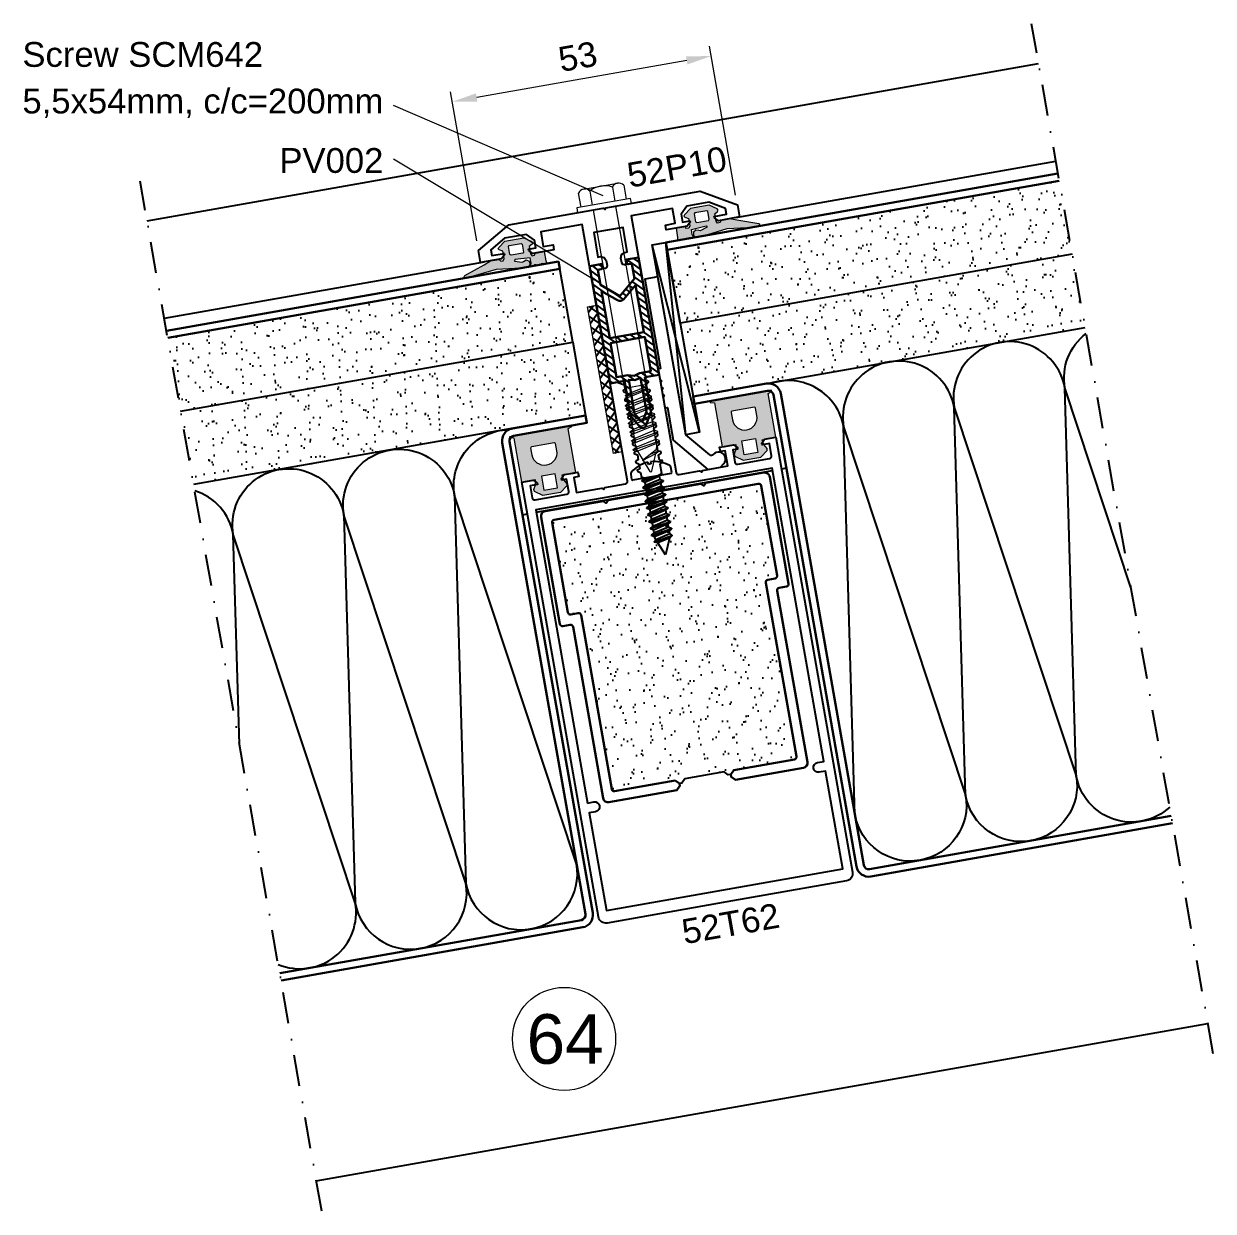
# Model space of a CAD drawing. Header units: millimetres. Extents: x 22319 to 27873, y 35287 to 39437.
# Drawn here: x 22910 to 23149.8, y 38474.9 to 38714.2 of the extents above; entities that cross this region are included whole.
import ezdxf
from ezdxf.enums import TextEntityAlignment as Align

# ---------------------------------------------------------------- set-up
doc = ezdxf.new("R2010")
doc.units = ezdxf.units.MM
doc.header["$LTSCALE"] = 0.5
doc.linetypes.add('DASHDOT', pattern=[25.4, 12.7, -6.35, 0, -6.35])
for name, color, linetype in [('1', 1, 'Continuous'), ('2', 2, 'Continuous'), ('PROFILE_PO', 2, 'Continuous'), ('S_GASKET_HATCH', 252, 'Continuous')]:
    doc.layers.add(name, color=color, linetype=linetype)
for name, color, linetype, lineweight in [('AM_0', 7, 'Continuous', 30), ('AM_1', 14, 'Continuous', 30), ('AM_4', 3, 'Continuous', 25), ('AM_5', 3, 'Continuous', 18), ('AM_6', 2, 'Continuous', 20), ('AM_7', 4, 'DASHDOT', 25), ('AM_8', 1, 'Continuous', 25), ('GASKET', 1, 'Continuous', 20), ('S_ACCESSORY', 7, 'Continuous', 9), ('S_GASKET', 7, 'Continuous', 9)]:
    doc.layers.add(name, color=color, linetype=linetype, lineweight=lineweight)
doc.styles.add('Border', font='ARIAL.TTF')
doc.styles.get("Standard").update_dxf_attribs({"font": 'ARIAL.TTF'})
doc.dimstyles.new('SBS_DIN$0', dxfattribs={"dimscale": 2, "dimtxt": 2.5, "dimasz": 2.5, "dimexe": 1, "dimexo": 1, "dimgap": 1, "dimtad": 1, "dimrnd": 0.5, "dimdsep": 46, "dimtxsty": 'Standard', "dimcen": 0, "dimclrd": 256, "dimclre": 256, "dimclrt": 2, "dimadec": 0, "dimazin": 2, "dimtp": 0.1, "dimtm": 0.1, "dimtfac": 0.71, "dimtofl": 0, "dimtmove": 0, "dimatfit": 3, "dimfxl": 0, "dimlwd": -1, "dimlwe": -1, "dimarcsym": 0})

# ---------------------------------------------------------------- blocks, each defined once
blk = doc.blocks.new('*D489')
at = {"layer": 'AM_5'}
for p, q in [((23053.51860478348, 38679.67459705645), (23048.23368425515, 38709.6468707669)), ((23043.65694184542, 38706.80901437254), (23001.31020846591, 38699.34214273286)), ((23001.32379387385, 38670.4712436401), (22996.03887334552, 38700.44351735056))]:
    blk.add_line(p, q, dxfattribs=at)
for points in [[(23043.5122350307, 38707.62968750006), (23043.80164866014, 38705.98834124503), (23048.58098061048, 38707.67725526088)], [(23001.16550165119, 38700.16281586038), (23001.45491528064, 38698.52146960535), (22996.38616970085, 38698.47390184453)]]:
    blk.add_solid(points, dxfattribs=at)
at = {"layer": 'Defpoints', "color": 0}
for p in [(22996.38616970085, 38698.47390184453), (23053.86590113882, 38677.70498155043), (23001.67109022919, 38668.50162813408)]:
    blk.add_point(p, dxfattribs=at)
at = {"layer": 'AM_5', "color": 2, "insert": (23021.6926823301, 38707.56095465561), "char_height": 5, "attachment_point": 5, "rotation": 10.000000000003896}
blk.add_mtext('53', dxfattribs=at)
blk = doc.blocks.new('pv002')
at = {"layer": 'AM_8'}
h = blk.add_hatch(dxfattribs=at)
h.set_pattern_fill('USER', color=256, angle=45, pattern_type=0)
h.set_pattern_definition([(45, (-1649.052311359614, -464.2889585145235), (-0.7071067811865475, 0.7071067811865476), [])])
edge = h.paths.add_edge_path()
edge.add_line((0, 0), (-2.899999999999636, 0))
edge.add_line((-2.899999999999636, 3.550000000000182), (-2.899999999999636, 0))
edge.add_line((-2.700000000000728, 3.603589838486187), (-2.900000000001455, 3.550000000000182))
edge.add_line((-2.700000000000728, 3.603589838486187), (-2.700000000000728, 3.996410161513722))
edge.add_line((-2.700000000000728, 3.996410161513722), (-2.900000000001455, 4.050000000000182))
edge.add_line((-2.899999999999636, 5.349999999999909), (-2.899999999999636, 4.049999999999727))
edge.add_line((-2.700000000000728, 5.403589838486369), (-2.900000000001455, 5.349999999999909))
edge.add_line((-2.700000000000728, 5.403589838486369), (-2.700000000000728, 5.796410161513904))
edge.add_line((-2.899999999999636, 5.849999999999909), (-2.699999999998909, 5.79641016151345))
edge.add_line((-2.899999999999636, 5.849999999999909), (-2.899999999999636, 7.062741470229412))
edge.add_line((-4.393782217350235, 9.650048166123725), (-2.899999999999636, 7.062741470228957))
edge.add_arc((-5, 9.300048166123815), 0.7000000000000146, 390.000000000001, 450)
edge.add_arc((-5, 9.300048166123815), 0.7000000000000135, 450, 509.999999999997)
edge.add_line((-7.100000000000364, 7.062741470228957), (-5.606217782649765, 9.650048166123725))
edge.add_line((-7.100000000000364, 5.849999999999909), (-7.100000000000364, 7.062741470228957))
edge.add_line((-7.299999999999272, 5.79641016151345), (-7.099999999998545, 5.849999999999909))
edge.add_line((-7.299999999999272, 5.79641016151345), (-7.299999999999272, 5.403589838485914))
edge.add_line((-7.100000000000364, 5.349999999999909), (-7.299999999999272, 5.403589838486369))
edge.add_line((-7.100000000000364, 4.050000000000182), (-7.100000000000364, 5.349999999999909))
edge.add_line((-7.299999999999272, 3.996410161513722), (-7.099999999998545, 4.050000000000182))
edge.add_line((-7.299999999999272, 3.996410161513722), (-7.299999999999272, 3.603589838486187))
edge.add_line((-7.100000000000364, 3.550000000000182), (-7.299999999999272, 3.603589838486187))
edge.add_line((-7.100000000000364, 3.550000000000182), (-7.100000000000364, 0))
edge.add_line((-10, 0), (-7.100000000000364, 0))
edge.add_line((-10, 0), (-10, -24))
edge.add_line((-10, -24), (-8.075735931288364, -24))
edge.add_line((-8.075735931288364, -24), (-7.587867965645273, -23.512132034356))
edge.add_arc((-7.799999999999272, -23.30000000000018), 0.2999999999999711, 314.999999999958, 356.718851247591)
edge.add_arc((-7.799999999999272, -23.30000000000018), 0.3000000000001083, 356.718851247591, 450)
edge.add_line((-8.5, -23), (-7.799999999999272, -23))
edge.add_line((-8.5, -19.93684870912102), (-8.5, -23.00000000000045))
edge.add_line((-8.5, -19.93684870912102), (-5, -17.00000000000045))
edge.add_line((-5, -17), (-1.5, -19.93684870912011))
edge.add_line((-1.5, -19.93684870912057), (-1.5, -23.00000000000045))
edge.add_line((-2.200000000000728, -23), (-1.5, -23))
edge.add_arc((-2.200000000000728, -23.30000000000018), 0.2999999999999012, 450, 536.147953645932)
edge.add_arc((-2.200000000000728, -23.30000000000018), 0.3000000000000871, 536.147953645932, 585.0000000000271)
edge.add_line((-2.412132034356546, -23.512132034356), (-2.024264068712, -24))
edge.add_line((-2.024264068712, -24), (0, -24))
edge.add_line((0, 0), (0, -24))
edge = h.paths.add_edge_path(flags=16)
edge.add_arc((-5, -17), 0.9999999999999966, 410.000000000002, 489.9999999999891)
edge.add_line((-8.5, -18.63144141978864), (-5.642787609685911, -16.23395555688103))
edge.add_line((-8.5, -9), (-8.5, -18.63144141978819))
edge.add_line((-1.5, -9), (-8.5, -9))
edge.add_line((-1.5, -9), (-1.5, -18.63144141978819))
edge.add_line((-4.357212390314089, -16.23395555688103), (-1.5, -18.63144141978819))
edge.add_arc((-5, 8.500048166123634), 0.2000000000001071, 389.99999999998, 509.999999999987)
edge.add_line((-6.200000000000728, 6.821587197041026), (-5.173205080758635, 8.600048166123543))
edge.add_line((-6.200000000000728, 6.821587197041026), (-6.200000000000728, -0.06825143763126107))
edge.add_line((-6.200000000000728, -0.06825143763126107), (-5, 0.2532875932861316))
edge.add_line((-5, 0.2532875932865863), (-3.799999999999272, -0.06825143763080632))
edge.add_line((-3.799999999999272, 6.821587197041481), (-3.799999999999272, -0.06825143763080632))
edge.add_line((-4.826794919243184, 8.600048166123543), (-3.800000000001091, 6.821587197041481))
edge.add_line((-5, -0.6784609690830621), (-3.799999999999272, -1.000000000000455))
edge.add_line((-3.799999999999272, -1), (-1.5, -1))
edge.add_line((-1.5, -1), (-1.5, -8))
edge.add_line((-1.5, -8), (-8.5, -8))
edge.add_line((-8.5, -1), (-8.5, -8))
edge.add_line((-6.200000000000728, -1), (-8.500000000001819, -1))
edge.add_line((-6.200000000000728, -1), (-5.000000000001819, -0.6784609690826073))
at = {"layer": 'AM_1', "flags": 128}
for points in [[(-2.499322256418964, -23.27984592317898, -0.3946564050717572), (-2.200000000000728, -23), (-1.5, -23), (-1.5, -19.93684870912011), (-5, -17), (-8.5, -19.93684870912148), (-8.5, -23), (-7.799999999999272, -23, -0.4310878545440041), (-7.500491789374792, -23.31717066592455, -0.1840704505669093), (-7.587867965643454, -23.512132034356), (-8.075735931288364, -24), (-10, -24), (-10, 0), (-7.100000000000364, 0), (-7.100000000000364, 3.549999999999727), (-7.299999999999272, 3.603589838485732), (-7.299999999999272, 3.996410161513722), (-7.100000000000364, 4.049999999999727), (-7.100000000000364, 5.349999999999909), (-7.299999999999272, 5.403589838485914), (-7.299999999999272, 5.796410161513904), (-7.100000000000364, 5.849999999999909), (-7.100000000000364, 7.062741470228957), (-5.606217782649765, 9.650048166123725, -0.2679491924311086), (-5, 10.00004816612363, -0.267949192431118), (-4.393782217350235, 9.650048166123725), (-2.899999999999636, 7.062741470228957), (-2.899999999999636, 5.849999999999909), (-2.700000000000728, 5.796410161513904), (-2.700000000000728, 5.403589838485914), (-2.899999999999636, 5.349999999999909), (-2.899999999999636, 4.049999999999727), (-2.700000000000728, 3.996410161513722), (-2.700000000000728, 3.603589838485732), (-2.899999999999636, 3.549999999999727), (-2.899999999999636, 0), (0, 0), (0, -24), (-2.024264068712, -24), (-2.412132034356546, -23.512132034356, -0.2164453754112569)], [(-5.173205080756816, 8.600048166123997, -0.5773502691896664), (-4.826794919243184, 8.600048166123997), (-3.799999999999272, 6.821587197041936), (-3.799999999999272, -0.06825143763126107), (-5, 0.2532875932865863), (-6.200000000000728, -0.06825143763126107), (-6.200000000000728, 6.821587197040571)], [(-4.357212390314089, -16.23395555688103), (-1.5, -18.63144141978819), (-1.5, -9), (-8.5, -9), (-8.5, -18.63144141978819), (-5.64278760968773, -16.23395555688103, -0.3639702342661382)]]:
    blk.add_lwpolyline(points, format="xyb", close=True, dxfattribs=at)
blk.add_lwpolyline([(-3.799999999999272, -1), (-1.5, -1), (-1.5, -8), (-8.5, -8), (-8.5, -1), (-6.200000000000728, -1), (-5, -0.6784609690830621)], close=True, dxfattribs=at)
blk = doc.blocks.new('52R025_b')
at = {"layer": 'S_GASKET_HATCH'}
h = blk.add_hatch(color=256, dxfattribs=at)
h.paths.add_polyline_path([(-4.100000000002183, 2.19999999999709), (-4.299999999999272, 2.400000000001455), (-6.700000000000728, 2.400000000001455), (-6.899999999997817, 2.19999999999709), (-6.899999999997817, 0.5999999999985448), (-6.700000000000728, 0.4000000000014552), (-4.299999999999272, 0.4000000000014552), (-4.100000000002183, 0.5999999999985448)], flags=16)
h.paths.add_polyline_path([(5.790000000000873, -2.220000000001164), (5.590000000000146, -2.010000000002037), (1.380000000001019, -0.5500000000029104), (0, 0), (-1.799999999999272, 0), (-2.049999999999272, -0.430000000000291), (-2.549999999999272, -0.430000000000291), (-2.799999999999272, 0), (-2.799999999999272, 1.5), (-2.149999999997817, 1.879999999997381), (-2, 2.120000000002619), (-2.129999999997381, 2.379999999997381), (-3.579999999998108, 3.400000000001455), (-7.420000000001892, 3.400000000001455), (-8.869999999998981, 2.379999999997381), (-9, 2.120000000002619), (-8.850000000002183, 1.879999999997381), (-8.200000000000728, 1.5), (-8.200000000000728, 0), (-8.450000000000728, -0.430000000000291), (-8.950000000000728, -0.430000000000291), (-9.200000000000728, 0), (-11, 0), (-11, -1.900000000001455), (-11.07999999999811, -2.059999999997672), (-11.11999999999898, -2.5), (-10.63999999999942, -2.5), (-10.34000000000015, -2.339999999996508), (-10.06000000000131, -2.339999999996508), (-9.7599999999984, -2.5), (-9.2400000000016, -2.5), (-8.93999999999869, -2.339999999996508), (-8.659999999999854, -2.339999999996508), (-8.360000000000582, -2.5), (-7.880000000001019, -2.5), (-7.920000000001892, -2.059999999997672), (-8, -1.900000000001455), (-8, -0.8000000000029104), (-4.930000000000291, -0.5599999999976717), (-4.759999999998399, -0.8799999999973807), (-6.299999999999272, -1.339999999996508), (-6.56000000000131, -1.260000000002037), (-7.159999999999854, -1.059999999997672), (-7.700000000000728, -1.400000000001455), (-7.790000000000873, -2.029999999998836), (-7.350000000002183, -2.5), (-5.829999999998108, -2.5), (-0.8300000000017462, -1.870000000002619), (4.409999999999854, -2.5), (5.719999999997526, -2.5)])
at = {"layer": 'S_GASKET', "color": 0, "linetype": 'ByBlock'}
for points in [[(5.790000000000873, -2.220000000001164), (5.590000000000146, -2.010000000002037), (1.380000000001019, -0.5500000000029104), (0, 0), (-1.799999999999272, 0), (-2.049999999999272, -0.430000000000291), (-2.549999999999272, -0.430000000000291), (-2.799999999999272, 0), (-2.799999999999272, 1.5), (-2.149999999997817, 1.879999999997381), (-2, 2.120000000002619), (-2.129999999997381, 2.379999999997381), (-3.579999999998108, 3.400000000001455), (-7.420000000001892, 3.400000000001455), (-8.869999999998981, 2.379999999997381), (-9, 2.120000000002619), (-8.850000000002183, 1.879999999997381), (-8.200000000000728, 1.5), (-8.200000000000728, 0), (-8.450000000000728, -0.430000000000291), (-8.950000000000728, -0.430000000000291), (-9.200000000000728, 0), (-11, 0), (-11, -1.900000000001455), (-11.07999999999811, -2.059999999997672), (-11.11999999999898, -2.5), (-10.63999999999942, -2.5), (-10.34000000000015, -2.339999999996508), (-10.06000000000131, -2.339999999996508), (-9.7599999999984, -2.5), (-9.2400000000016, -2.5), (-8.93999999999869, -2.339999999996508), (-8.659999999999854, -2.339999999996508), (-8.360000000000582, -2.5), (-7.880000000001019, -2.5), (-7.920000000001892, -2.059999999997672), (-8, -1.900000000001455), (-8, -0.8000000000029104), (-4.930000000000291, -0.5599999999976717), (-4.759999999998399, -0.8799999999973807), (-6.299999999999272, -1.339999999996508), (-6.56000000000131, -1.260000000002037), (-7.159999999999854, -1.059999999997672), (-7.700000000000728, -1.400000000001455), (-7.790000000000873, -2.029999999998836), (-7.350000000002183, -2.5), (-5.829999999998108, -2.5), (-0.8300000000017462, -1.870000000002619), (4.409999999999854, -2.5), (5.719999999997526, -2.5)], [(-4.100000000002183, 2.19999999999709), (-4.299999999999272, 2.400000000001455), (-6.700000000000728, 2.400000000001455), (-6.899999999997817, 2.19999999999709), (-6.899999999997817, 0.5999999999985448), (-6.700000000000728, 0.4000000000014552), (-4.299999999999272, 0.4000000000014552), (-4.100000000002183, 0.5999999999985448)]]:
    blk.add_lwpolyline(points, close=True, dxfattribs=at)
blk = doc.blocks.new('52T62')
at = {"color": 7, "linetype": 'Continuous', "flags": 128}
for points in [[(2.099985000000743, 16.10952364800323), (2.597553437350143, 16.39679491924471, 0.6556287290975692), (2.556027778293355, 16.76126095119253), (2.099985000000743, 16.90068722057913), (2.099985000000743, 17.9195236480009), (2.597553437350143, 18.20679491924238, 0.6556287290975841), (2.556027778293355, 18.57126095119747), (2.099985000000743, 18.7106872205768), (2.099985000000743, 19.72952364799858), (2.597553437350143, 20.01679491924733, 0.6556287290975841), (2.556027778293355, 20.38126095119515), (2.099985000000743, 20.52068722057447), (2.099985000000743, 21.53952364800352), (2.597553437350143, 21.826794919245, 0.655628729097467), (2.556027778293355, 22.19126095119282), (2.099985000000743, 22.33068722057942), (2.099985000000743, 22.5, -0.4142135623730284), (2.599985000000743, 23), (4.99998499999856, 23), (4.99998499999856, 3, 0.4142135623733615), (5.49998499999856, 2.5), (9.699984999999288, 2.5), (9.99998499999856, 2.200000000004366), (10.29998499999783, 2.5), (15.49998499999856, 2.5), (15.49998499999856, 5.600000000005821), (14.49998499999856, 5.600000000005821), (14.49998499999856, 6.5), (15.49998499999856, 6.5), (17.29998499999783, 6.5), (17.99998499999856, 5.80000000000291), (17.99998499999856, 5.5), (16.99998499999856, 5.5), (16.99998499999856, 3, 0.414213562373095), (17.49998499999856, 2.5), (23.99998499999856, 2.5, 0.414213562373095), (24.49998499999856, 3), (24.49998499999856, 5.5), (22.99998499999856, 5.5), (22.99998499999856, 5.80000000000291), (23.69998499999929, 6.5), (25.99998499999856, 6.5), (25.99998499999856, -82.5, -0.414213562373095), (24.49998499999856, -84), (-1.500000144005753e-05, -84), (-24.50001500000144, -84, -0.4142135623730728), (-26.00001500000144, -82.5), (-26.00001500000144, 6.5), (-23.70001500000217, 6.5), (-23.00001500000144, 5.80000000000291), (-23.00001500000144, 5.5), (-24.50001500000144, 5.5), (-24.50001500000144, 3, 0.414213562373095), (-24.00001500000144, 2.5), (-17.50001500000144, 2.5, 0.4142135623732282), (-17.00001500000144, 3), (-17.00001500000144, 5.5), (-18.00001500000144, 5.5), (-18.00001500000144, 5.80000000000291), (-17.30001500000071, 6.5), (-15.50001500000144, 6.5), (-14.50001500000144, 6.5), (-14.50001500000144, 5.600000000005821), (-15.50001500000144, 5.600000000005821), (-15.50001500000144, 2.5), (-10.30001500000071, 2.5), (-10.00001500000144, 2.200000000004366), (-9.700015000002168, 2.5), (-5.50001500000144, 2.5, 0.4142135623733614), (-5.00001500000144, 3), (-5.00001500000144, 23), (-3.600014999999985, 23), (-2.100014999999985, 22.13397459621774), (-2.100014999999985, 21.33068722057942), (-2.556057778292598, 21.19126095119282, 0.6556287290967124), (-2.597583437349385, 20.826794919245), (-2.100014999999985, 20.53952364800352), (-2.100014999999985, 19.52068722057447), (-2.556057778292598, 19.38126095119515, 0.6556287290968543), (-2.597583437349385, 19.01679491924733), (-2.100014999999985, 18.72952364799858), (-2.100014999999985, 17.7106872205768), (-2.556057778292598, 17.57126095119747, 0.6556287290968543), (-2.597583437349385, 17.20679491924238), (-2.100014999999985, 16.9195236480009), (-2.100014999999985, 15.90068722057913), (-2.556057778292598, 15.76126095119253, 0.6556287290968413), (-2.597583437349385, 15.39679491924471), (-2.100014999999985, 15.10952364800323), (-2.100014999999985, 14.09068722057418), (-2.556057778292598, 13.95126095119485, 0.6556287290967703), (-2.597583437349385, 13.58679491924704), (-2.100014999999985, 13.29952364799829), (-2.100014999999985, 12.28068722057651), (-2.556057778292598, 12.14126095119718, 0.6556287290968543), (-2.597583437349385, 11.77679491924209), (-2.100014999999985, 11.48952364800061), (-2.100014999999985, 10.47068722057884), (-2.556057778292598, 10.33126095119223, 0.6556287290967124), (-2.597583437349385, 9.966794919244421), (-2.100014999999985, 9.679523648002942), (-2.100014999999985, 8.660687220573891), (-2.556057778292598, 8.521260951194563, 0.6556287290968543), (-2.597583437349385, 8.15679491924675), (-2.100014999999985, 7.869523647997994), (-2.100014999999985, 6.850687220576219), (-2.556057778292598, 6.711260951196891, 0.6556287290968065), (-2.597583437349385, 6.346794919249078), (-2.100014999999985, 6.059523648000322), (-2.100014999999985, 5.040687220578548), (-2.556057778292598, 4.90126095119922, 0.6556287290966915), (-2.597583437349385, 4.53679491924413), (-2.100014999999985, 4.249523648002651), (-2.100014999999985, 3.264337491957122), (-1.500000144005753e-05, 2.5), (2.099985000000743, 3.317646630566742), (2.099985000000743, 5.249523648002651), (2.597553437350143, 5.53679491924413, 0.6556287290975459), (2.556027778293355, 5.901260951191944), (2.099985000000743, 6.040687220578548), (2.099985000000743, 7.059523648000322), (2.597553437350143, 7.346794919241802, 0.6556287290975841), (2.556027778293355, 7.711260951196891), (2.099985000000743, 7.850687220576219), (2.099985000000743, 8.869523647997994), (2.597553437350143, 9.15679491924675, 0.6556287290975841), (2.556027778293355, 9.521260951194563), (2.099985000000743, 9.660687220573891), (2.099985000000743, 10.67952364800294), (2.597553437350143, 10.96679491924442, 0.655628729097467), (2.556027778293355, 11.33126095119223), (2.099985000000743, 11.47068722057884), (2.099985000000743, 12.48952364800061), (2.597553437350143, 12.77679491924937, 0.6556287290975841), (2.556027778293355, 13.14126095119718), (2.099985000000743, 13.28068722057651), (2.099985000000743, 14.29952364800556), (2.597553437350143, 14.58679491924704, 0.6556287290975226), (2.556027778293355, 14.95126095119485), (2.099985000000743, 15.09068722057418)], [(-24.20001499999853, -59.5), (-22.90001499999926, -59.5, -0.414213562373095), (-21.90001499999926, -60.5, -0.414213562373095), (-22.90001499999926, -61.5), (-24.20001499999853, -61.5), (-24.20001499999853, -81.5), (24.19998499999929, -81.5), (24.19998499999929, -61.5), (22.89998500000002, -61.5, -0.414213562373095), (21.89998500000002, -60.5, -0.414213562373095), (22.89998500000002, -59.5), (24.19998499999929, -59.5), (24.19998499999929, 0.5), (-24.20001499999853, 0.5)]]:
    blk.add_lwpolyline(points, format="xyb", close=True, dxfattribs=at)
blk = doc.blocks.new('INS 2')
at = {"layer": 'AM_8'}
h = blk.add_hatch(dxfattribs=at)
h.set_pattern_fill('AR-SAND', color=1, scale=0.1, angle=90, style=0)
h.set_pattern_definition([(127.5, (-1167.893984370588, 1836.543305400111), (-4.894132373293424, -0.1600031295984043), [0, -3.860800000000001, 0, -4.318000000000001, 0, -4.1275]), (97.49999999999996, (-1167.893984370588, 1836.543305400111), (-7.168251005683543, 4.495232831380027), [0, -2.0828, 0, -3.4798, 0, -1.3335]), (57.49999999999999, (-1167.893984370588, 1833.419105400113), (-0.01437184678545643, 7.90992370241458), [0, -1.27, 0, -4.572, 0, -5.969]), (47.5, (-1167.893984370588, 1833.419105400113), (-2.229293232572162, 7.635564524722972), [0, -0.635, 0, -2.9972, 0, -3.429])])
h.paths.add_polyline_path([(18.90001199999824, 57.49996900000042, 0.4142135623730951), (18.40001199999824, 57.99996900000042), (6.000011999996781, 57.99996900000042), (5.250011999996786, 58.74996900000042), (4.750011999996786, 58.74996900000042), (4.000011999996786, 57.99996900000042), (-3.999988000003214, 57.99996900000042), (-4.750012000000424, 58.74996900000042), (-5.249988000003214, 58.74996900000042), (-5.999988000003218, 57.99996900000042), (-18.39998799999739, 57.99996900000042, 0.4142135623730951), (-18.89998799999739, 57.49996900000042), (-18.89998799999739, 21.89996900000187, -0.4142135623730951), (-19.39998799999739, 21.39996900000187), (-20.89998799999739, 21.39996900000187, 0.4142135623730951), (-21.39998799999739, 20.89996900000187), (-21.39998800000103, 2.5, 0.4142135623730951), (-20.89998800000103, 2), (20.90001199999824, 2, 0.4142135623730951), (21.40001199999824, 2.5), (21.40001199999824, 20.89996900000187, 0.4142135623730951), (20.90001199999824, 21.39996900000187), (19.40001199999824, 21.39996900000187, -0.4142135623730951), (18.90001199999824, 21.89996900000187)])
at = {"layer": 'AM_0'}
blk.add_lwpolyline([(22.90001199999824, 23.39996900000187), (21.40001199999824, 23.39996900000187, -0.414213562373095), (20.90001199999824, 23.89996900000187), (20.90001199999824, 58.99996900000042, 0.414213562373095), (19.90001199999824, 59.99996900000042), (6.000011999996786, 59.99996900000042), (5.250011999996786, 59.24996900000042), (5.250011999996786, 58.74996900000042), (6.000011999996786, 57.99996900000042), (18.40001199999824, 57.99996900000042, -0.414213562373095), (18.90001199999824, 57.49996900000042), (18.90001199999824, 21.89996900000187, 0.414213562373095), (19.40001199999824, 21.39996900000187), (20.90001199999824, 21.39996900000187, -0.414213562373095), (21.40001199999824, 20.89996900000187), (21.40001199999824, 2.5, -0.414213562373095), (20.90001199999824, 2), (-20.89998800000103, 2, -0.414213562373095), (-21.39998800000103, 2.5), (-21.39998799999739, 20.89996900000187, -0.414213562373095), (-20.89998799999739, 21.39996900000187), (-19.39998799999739, 21.39996900000187, 0.414213562373095), (-18.89998799999739, 21.89996900000187), (-18.89998799999739, 57.49996900000042, -0.414213562373095), (-18.39998799999739, 57.99996900000042), (-5.999988000003214, 57.99996900000042), (-5.249988000003214, 58.74996900000042), (-5.249988000003214, 59.24996900000042), (-5.999988000003214, 59.99996900000042), (-19.89998799999739, 59.99996900000042, 0.414213562373095), (-20.89998799999739, 58.99996900000042), (-20.89998799999739, 23.89996900000187, -0.414213562373095), (-21.39998799999739, 23.39996900000187), (-22.89998799999739, 23.39996900000187, 0.414213562373095), (-23.39998799999739, 22.89996900000187), (-23.39998800000103, 1, 0.4142135623734946), (-22.39998799999739, 0), (-10.5, 0), (-10, 0.5), (-9.5, 0), (9.5, 0), (10, 0.5), (10.5, 0), (22.40001199999824, 0, 0.4142135623729619), (23.40001199999824, 1), (23.40001199999824, 22.89996900000187, 0.414213562373095)], format="xyb", close=True, dxfattribs=at)
at = {"layer": 'AM_4'}
blk.add_lwpolyline([(-5.250012000000424, 58.74996900000042), (-4.750012000000424, 58.74996900000042), (-3.999988000003214, 57.99996900000042), (4.000011999996786, 57.99996900000042), (4.750011999996786, 58.74996900000042), (5.250011999996786, 58.74996900000042)], dxfattribs=at)
blk = doc.blocks.new('82K416')
at = {"layer": '2'}
for p, q in [((-0.1726315789474029, 4.100000000000023), (-1.277065415215134, 4.100000000000023)), ((0, 3.92736842105262), (0, 0)), ((-3.015655551236478, 0.2589473684209906), (-2.589473684210589, 0.2589473684209906)), ((-2.589473684210589, 0.2589473684209906), (-2.589473684210589, -0.2589473684209906)), ((0.8077202549802678, 1.566250000000025), (0, 1.566250000000025)), ((0, 1.229847312665697), (0.55150596116016, -2.099999999999909)), ((0, 0), (0, -3.92736842105262)), ((0.1640416673402001, 1.566250000000025), (0.8596666673400932, -1.566249999999911)), ((0.8077202549802678, 1.566250000000025), (1.115880961160315, 2.10000000000008)), ((0.8077202549802678, 1.566250000000025), (1.503345254980331, -1.566249999999911)), ((1.115880961160315, 2.10000000000008), (1.247130961160337, 2.10000000000008)), ((1.247130961160337, 2.10000000000008), (1.555291667340157, 1.566250000000025)), ((1.247130961160337, 2.10000000000008), (1.942755961160174, -2.099999999999909)), ((1.555291667340157, 1.566250000000025), (2.250916667340221, -1.566249999999911)), ((2.198970254980395, 1.566250000000025), (1.555291667340157, 1.566250000000025)), ((2.198970254980395, 1.566250000000025), (2.507130961160328, 2.10000000000008)), ((2.198970254980395, 1.566250000000025), (2.894595254980288, -1.566249999999911)), ((2.507130961160328, 2.10000000000008), (2.638380961160294, 2.10000000000008)), ((2.638380961160294, 2.10000000000008), (2.946541667340171, 1.566250000000025)), ((2.638380961160294, 2.10000000000008), (3.334005961160187, -2.099999999999909)), ((2.946541667340171, 1.566250000000025), (3.642166667340234, -1.566249999999911)), ((3.590220254980409, 1.566250000000025), (2.946541667340171, 1.566250000000025)), ((3.590220254980409, 1.566250000000025), (3.898380961160285, 2.10000000000008)), ((3.590220254980409, 1.566250000000025), (4.285845254980359, -1.566249999999911)), ((3.898380961160285, 2.10000000000008), (4.029630961160308, 2.10000000000008)), ((4.029630961160308, 2.10000000000008), (4.337791667340298, 1.566250000000025)), ((4.029630961160308, 2.10000000000008), (4.725255961160315, -2.099999999999909)), ((4.337791667340298, 1.566250000000025), (5.033416667340191, -1.566249999999911)), ((4.981470254980422, 1.566250000000025), (4.337791667340298, 1.566250000000025)), ((4.981470254980422, 1.566250000000025), (5.289630961160356, 2.10000000000008)), ((4.981470254980422, 1.566250000000025), (5.677095254980372, -1.566249999999911)), ((5.289630961160356, 2.10000000000008), (5.420880961160265, 2.10000000000008)), ((5.420880961160265, 2.10000000000008), (5.729041667340312, 1.566250000000025)), ((5.420880961160265, 2.10000000000008), (6.116505961160328, -2.099999999999909)), ((5.729041667340312, 1.566250000000025), (6.424666667340261, -1.566249999999911)), ((6.372720254980436, 1.566250000000025), (5.729041667340312, 1.566250000000025)), ((6.372720254980436, 1.566250000000025), (6.680880961160369, 2.10000000000008)), ((6.372720254980436, 1.566250000000025), (7.068345254980386, -1.566249999999911)), ((6.680880961160369, 2.10000000000008), (6.812130961160278, 2.100000000000193)), ((6.812130961160278, 2.100000000000193), (7.120291667340325, 1.566250000000025)), ((6.812130961160278, 2.100000000000193), (7.507755961160285, -2.099999999999909)), ((7.120291667340325, 1.566250000000025), (7.781470254980491, 1.566250000000025)), ((7.120291667340325, 1.566250000000025), (7.815916667340275, -1.566249999999911)), ((7.781470254980491, 1.566250000000025), (8.089630961160424, 2.100000000000023)), ((7.781470254980491, 1.566250000000025), (8.477095254980384, -1.566250000000025)), ((8.089630961160424, 2.100000000000023), (8.22088096116039, 2.100000000000023)), ((8.22088096116039, 2.100000000000023), (8.529041667340266, 1.566250000000025)), ((8.22088096116039, 2.100000000000023), (8.916505961160283, -2.100000000000023)), ((8.529041667340266, 1.566250000000025), (9.22466666734033, -1.566250000000025)), ((9.172720254980504, 1.566250000000025), (8.529041667340266, 1.566250000000025)), ((9.172720254980504, 1.566250000000025), (9.480880961160437, 2.100000000000023)), ((9.172720254980504, 1.566250000000025), (9.868345254980454, -1.566250000000025)), ((9.480880961160437, 2.100000000000023), (9.612130961160403, 2.100000000000023)), ((9.612130961160403, 2.100000000000023), (9.920291667340393, 1.566250000000025)), ((9.612130961160403, 2.100000000000023), (10.30775596116041, -2.100000000000023)), ((9.920291667340393, 1.566250000000025), (10.61591666734029, -1.566250000000025)), ((10.58147025498039, 1.566250000000025), (9.920291667340393, 1.566250000000025)), ((10.58147025498039, 1.566250000000025), (10.88963096116026, 2.100000000000023)), ((10.58147025498039, 1.566250000000025), (11.2770952549804, -1.566250000000025)), ((10.88963096116026, 2.100000000000023), (11.02088096116029, 2.100000000000023)), ((11.02088096116029, 2.100000000000023), (11.32904166734033, 1.566250000000025)), ((11.02088096116029, 2.100000000000023), (11.71650596116029, -2.100000000000023)), ((11.32904166734033, 1.566250000000025), (12.02466666734017, -1.566250000000025)), ((11.9727202549804, 1.566250000000025), (11.32904166734033, 1.566250000000025)), ((11.9727202549804, 1.566250000000025), (12.31203958864859, 1.911872437807801)), ((11.9727202549804, 1.566250000000025), (12.6304725983079, -1.395703948568723)), ((12.31203958864859, 1.911872437807801), (12.4432895886485, 1.911872437807801)), ((12.4432895886485, 1.911872437807801), (12.77109964706028, 1.337454317738775)), ((12.4432895886485, 1.911872437807801), (13.0463843777801, -1.729454590911985)), ((12.77109964706028, 1.337454317738775), (16, 0)), ((12.77109964706028, 1.337454317738775), (13.31507234901301, -1.112133447029294)), ((16, 0), (13.31507234901301, -1.112133447029294)), ((-2.589473684210589, -0.2589473684209906), (-3.015655551236478, -0.2589473684209906)), ((0, -1.061468851786685), (0.1120952549803178, -1.566249999999911)), ((0, -1.566249999999911), (0.1120952549803178, -1.566249999999911)), ((0.4202559611601941, -2.099999999999909), (0.1120952549803178, -1.566249999999911)), ((0.55150596116016, -2.099999999999909), (0.4202559611601941, -2.099999999999909)), ((0.8596666673400932, -1.566249999999911), (0.55150596116016, -2.099999999999909)), ((0.8596666673400932, -1.566249999999911), (1.503345254980331, -1.566249999999911)), ((1.811505961160208, -2.099999999999909), (1.503345254980331, -1.566249999999911)), ((1.942755961160174, -2.099999999999909), (1.811505961160208, -2.099999999999909)), ((2.250916667340221, -1.566249999999911), (1.942755961160174, -2.099999999999909)), ((2.250916667340221, -1.566249999999911), (2.894595254980288, -1.566249999999911)), ((3.202755961160278, -2.099999999999909), (2.894595254980288, -1.566249999999911)), ((3.334005961160187, -2.099999999999909), (3.202755961160278, -2.099999999999909)), ((3.642166667340234, -1.566249999999911), (3.334005961160187, -2.099999999999909)), ((3.642166667340234, -1.566249999999911), (4.285845254980359, -1.566249999999911)), ((4.594005961160292, -2.099999999999909), (4.285845254980359, -1.566249999999911)), ((4.725255961160315, -2.099999999999909), (4.594005961160292, -2.099999999999909)), ((5.033416667340191, -1.566249999999911), (4.725255961160315, -2.099999999999909)), ((5.033416667340191, -1.566249999999911), (5.677095254980372, -1.566249999999911)), ((5.985255961160306, -2.099999999999909), (5.677095254980372, -1.566249999999911)), ((6.116505961160328, -2.099999999999909), (5.985255961160306, -2.099999999999909)), ((6.424666667340261, -1.566249999999911), (6.116505961160328, -2.099999999999909)), ((6.424666667340261, -1.566249999999911), (7.068345254980386, -1.566249999999911)), ((7.376505961160319, -2.099999999999909), (7.068345254980386, -1.566249999999911)), ((7.507755961160285, -2.099999999999909), (7.376505961160319, -2.099999999999909)), ((7.815916667340275, -1.566249999999911), (7.507755961160285, -2.099999999999909)), ((7.815916667340275, -1.566249999999911), (8.477095254980384, -1.566250000000025)), ((8.785255961160374, -2.100000000000023), (8.477095254980384, -1.566250000000025)), ((8.916505961160283, -2.100000000000023), (8.785255961160374, -2.100000000000023)), ((9.22466666734033, -1.566250000000025), (8.916505961160283, -2.100000000000023)), ((9.22466666734033, -1.566250000000025), (9.868345254980454, -1.566250000000025)), ((10.17650596116039, -2.100000000000023), (9.868345254980454, -1.566250000000025)), ((10.30775596116041, -2.100000000000023), (10.17650596116039, -2.100000000000023)), ((10.61591666734029, -1.566250000000025), (10.30775596116041, -2.100000000000023)), ((10.61591666734029, -1.566250000000025), (11.2770952549804, -1.566250000000025)), ((11.58525596116033, -2.100000000000023), (11.2770952549804, -1.566250000000025)), ((11.71650596116029, -2.100000000000023), (11.58525596116033, -2.100000000000023)), ((12.02466666734017, -1.566250000000025), (11.71650596116029, -2.100000000000023)), ((12.02466666734017, -1.566250000000025), (12.21873800793321, -1.566250000000025)), ((12.6304725983079, -1.395703948568723), (12.21873800793321, -1.566250000000025)), ((12.91513437778019, -1.729454590911985), (12.6304725983079, -1.395703948568723)), ((13.0463843777801, -1.729454590911985), (12.91513437778019, -1.729454590911985)), ((13.31507234901301, -1.112133447029294), (13.0463843777801, -1.729454590911985)), ((-1.277065415215134, -4.100000000000023), (-0.1726315789474029, -4.100000000000023))]:
    blk.add_line(p, q, dxfattribs=at)
for centre, radius, start, end in [((3.193684210526271, 0), 6.2147368421053, 140.6298121664776, 177.6119845367318), ((-1.277065415215134, 3.668421052631516), 0.4315789473685072, 90, 140.6298121664747), ((-0.1726315789474029, 3.92736842105262), 0.1726315789474029, 0, 90), ((3.193684210526271, 0), 6.214736842105283, 182.3880154632682, 219.3701878335224), ((-1.277065415215134, -3.668421052631572), 0.431578947368421, 219.370187833516, 270), ((-0.1726315789474029, -3.92736842105262), 0.1726315789473958, 270, 0)]:
    blk.add_arc(centre, radius, start, end, dxfattribs=at)
blk = doc.blocks.new('SCM642')
for p, q in [((-1, 5.5), (-1, -5.5)), ((0, 5.5), (-1, 5.5)), ((0, -5.5), (0, 5.5)), ((-4.5, -3.464101615136315), (-4.5, 3.464101615136315)), ((-3.881197846483701, 4.618802153519937), (-1, 4.618802153519937)), ((38.9852776749758, 2.75), (38.61000000000058, 2.099999999998545)), ((39.13527767497362, 2.75), (38.9852776749758, 2.75)), ((39.13527767497362, 2.75), (40.04027767497246, -2.75)), ((39.51055534994885, 2.099999999998545), (39.13527767497362, 2.75)), ((40.79527767497348, 2.75), (40.42000000000189, 2.099999999998545)), ((40.94527767497493, 2.75), (40.79527767497348, 2.75)), ((41.32055534994652, 2.099999999998545), (40.94527767497493, 2.75)), ((40.94527767497493, 2.75), (41.85027767497377, -2.75)), ((42.60527767497479, 2.75), (42.22999999999956, 2.099999999998545)), ((42.75527767497624, 2.75), (42.60527767497479, 2.75)), ((42.75527767497624, 2.75), (43.66027767497508, -2.75)), ((43.13055534994783, 2.099999999998545), (42.75527767497624, 2.75)), ((44.41527767497246, 2.75), (44.04000000000087, 2.099999999998545)), ((44.56527767497391, 2.75), (44.41527767497246, 2.75)), ((44.56527767497391, 2.75), (45.47027767497275, -2.75)), ((44.94055534994914, 2.099999999998545), (44.56527767497391, 2.75)), ((46.22527767497377, 2.75), (45.85000000000218, 2.099999999998545)), ((46.37527767497522, 2.75), (46.22527767497377, 2.75)), ((46.37527767497522, 2.75), (47.28027767497406, -2.75)), ((46.75055534994681, 2.099999999998545), (46.37527767497522, 2.75)), ((48.03527767497508, 2.75), (47.65999999999985, 2.099999999998545)), ((48.18527767497653, 2.75), (48.03527767497508, 2.75)), ((48.18527767497653, 2.75), (49.09027767497537, -2.75)), ((48.56055534994812, 2.099999999998545), (48.18527767497653, 2.75)), ((-3.881197846483701, 2.309401076759968), (-1, 2.309401076759968)), ((0, 2.25), (36.5, 2.25)), ((36.5, 2.25), (36.5, -2.25)), ((36.92073225483546, 2.099999999998545), (36.5, 2.099999999998545)), ((37.18379555453794, 2.224722897306492), (36.92073225483546, 2.099999999998545)), ((37.70500000000175, -2.099999999998545), (36.92073225483546, 2.099999999998545)), ((37.33379555453575, 2.224722897306492), (37.18379555453794, 2.224722897306492)), ((37.33379555453575, 2.224722897306492), (38.16558188957424, -2.383293312748719)), ((37.58856937969176, 2.099999999998545), (37.33379555453575, 2.224722897306492)), ((38.61000000000058, 2.099999999998545), (37.58856937969176, 2.099999999998545)), ((37.58856937969176, 2.099999999998545), (38.48102257227947, -2.099999999998545)), ((39.51500000000306, -2.099999999998545), (38.61000000000058, 2.099999999998545)), ((39.51055534994885, 2.099999999998545), (40.41555534994768, -2.099999999998545)), ((40.42000000000189, 2.099999999998545), (39.51055534994885, 2.099999999998545)), ((41.32500000000073, -2.099999999998545), (40.42000000000189, 2.099999999998545)), ((41.32055534994652, 2.099999999998545), (42.22555534994899, -2.099999999998545)), ((42.22999999999956, 2.099999999998545), (41.32055534994652, 2.099999999998545)), ((43.13500000000204, -2.099999999998545), (42.22999999999956, 2.099999999998545)), ((43.13055534994783, 2.099999999998545), (44.03555534994666, -2.099999999998545)), ((44.04000000000087, 2.099999999998545), (43.13055534994783, 2.099999999998545)), ((44.94500000000335, -2.099999999998545), (44.04000000000087, 2.099999999998545)), ((44.94055534994914, 2.099999999998545), (45.84555534994797, -2.099999999998545)), ((45.85000000000218, 2.099999999998545), (44.94055534994914, 2.099999999998545)), ((46.75500000000102, -2.099999999998545), (45.85000000000218, 2.099999999998545)), ((46.75055534994681, 2.099999999998545), (47.65555534994564, -2.099999999998545)), ((47.65999999999985, 2.099999999998545), (46.75055534994681, 2.099999999998545)), ((48.56500000000233, -2.099999999998545), (47.65999999999985, 2.099999999998545)), ((48.56055534994812, 2.099999999998545), (49.46555534994695, -2.099999999998545)), ((49.01527767497464, 2.099999999998545), (48.56055534994812, 2.099999999998545)), ((49.753568144366, 1.844405467178149), (49.02259639479962, 2.099995043077797)), ((49.97758199201417, 2.232421289227204), (49.753568144366, 1.844405467178149)), ((49.753568144366, 1.844405467178149), (51.40786726290753, -1.265970484004356)), ((50.12757615432201, 2.232421289227204), (49.97758199201417, 2.232421289227204)), ((50.50285718506711, 1.582391203970474), (50.12757615432201, 2.232421289227204)), ((50.12757615432201, 2.232421289227204), (50.53121655924406, 0.382285509716894)), ((53.86601312889979, 0.1887989528404432), (50.50285718506711, 1.582391203970474)), ((51.40786726290753, -1.265970484004356), (50.50285718506711, 1.582391203970474)), ((54, 0), (53.86601312889979, 0.1887989528404432)), ((53.86601312889979, -0.1887989528404432), (54, 0)), ((-3.881197846483701, -2.309401076759968), (-1, -2.309401076759968)), ((36.5, -2.25), (0, -2.25)), ((37.70500000000175, -2.099999999998545), (36.5, -2.099999999998545)), ((38.01558188957642, -2.383293312748719), (37.70500000000175, -2.099999999998545)), ((38.16558188957424, -2.383293312748719), (38.01558188957642, -2.383293312748719)), ((38.16558188957424, -2.383293312748719), (38.48102257227947, -2.099999999998545)), ((39.51500000000306, -2.099999999998545), (38.48102257227947, -2.099999999998545)), ((39.89027767497464, -2.75), (39.51500000000306, -2.099999999998545)), ((40.04027767497246, -2.75), (40.41555534994768, -2.099999999998545)), ((41.32500000000073, -2.099999999998545), (40.41555534994768, -2.099999999998545)), ((41.70027767497595, -2.75), (41.32500000000073, -2.099999999998545)), ((41.85027767497377, -2.75), (42.22555534994899, -2.099999999998545)), ((43.13500000000204, -2.099999999998545), (42.22555534994899, -2.099999999998545)), ((43.51027767497362, -2.75), (43.13500000000204, -2.099999999998545)), ((43.66027767497508, -2.75), (44.03555534994666, -2.099999999998545)), ((44.94500000000335, -2.099999999998545), (44.03555534994666, -2.099999999998545)), ((45.32027767497493, -2.75), (44.94500000000335, -2.099999999998545)), ((45.47027767497275, -2.75), (45.84555534994797, -2.099999999998545)), ((46.75500000000102, -2.099999999998545), (45.84555534994797, -2.099999999998545)), ((47.13027767497624, -2.75), (46.75500000000102, -2.099999999998545)), ((47.28027767497406, -2.75), (47.65555534994564, -2.099999999998545)), ((48.56500000000233, -2.099999999998545), (47.65555534994564, -2.099999999998545)), ((48.94027767497391, -2.75), (48.56500000000233, -2.099999999998545)), ((49.09027767497537, -2.75), (49.46555534994695, -2.099999999998545)), ((49.43576216527799, -1.961733286618255), (53.86601312889979, -0.1887989528404432)), ((-1, -4.618802153512661), (-3.881197846483701, -4.618802153512661)), ((40.04027767497246, -2.75), (39.89027767497464, -2.75)), ((41.85027767497377, -2.75), (41.70027767497595, -2.75)), ((43.66027767497508, -2.75), (43.51027767497362, -2.75)), ((45.47027767497275, -2.75), (45.32027767497493, -2.75)), ((47.28027767497406, -2.75), (47.13027767497624, -2.75)), ((49.09027767497537, -2.75), (48.94027767497391, -2.75)), ((-1, -5.5), (0, -5.5))]:
    blk.add_line(p, q)
for centre, radius, start, end in [((-3.113248654051858, 3.464101615136315), 1.386751345948164, 123.6264291359792, 236.3735708640208), ((0.1188021535162989, 0), 4.618802153516999, 150.0000000000418, 209.9999999999582), ((-3.113248654051858, -3.464101615136315), 1.386751345948235, 123.6264291359792, 236.3735708640208)]:
    blk.add_arc(centre, radius, start, end)
blk = doc.blocks.new('52R222_a')
at = {"layer": 'S_GASKET_HATCH'}
h = blk.add_hatch(color=256, dxfattribs=at)
h.paths.add_polyline_path([(-2.118538000002445, -1.897633000000496), (-2.624470000002475, -1.008142000006046), (-2.799999000002572, 0), (0, 0), (0, 8.985648684029002), (0.7999989999989339, 9.200007684034063), (0.7999989999989339, 9.500007684036973), (-11.79999900000257, 9.500007684036973), (-11.79999900000257, 9.200007684034063), (-11, 8.985648684029002), (-11, 0), (-8.200001000001066, 0), (-8.375530000001163, -1.008142000006046), (-8.881462000001193, -1.897633000000496), (-8.822071000002325, -2.334233000001404), (-7.299999000002572, -3.400000000001455), (-3.700001000001066, -3.400000000001455), (-2.177924999999959, -2.334233000001404)])
edge = h.paths.add_edge_path(flags=16)
edge.add_line((-3.19999999999709, 6.700007684034063), (-7.799999999999272, 6.700007684034063))
edge.add_arc((-7.799999999999272, 6.500007684036973), 0.1999999999970896, 90, 180)
edge.add_line((-8, 6.500007684036973), (-8, 5))
edge.add_arc((-5.5, 5), 2.5, 180, 270)
edge.add_arc((-5.5, 5), 2.5, 270, 360)
edge.add_line((-3, 5), (-3, 6.500007684036973))
edge.add_arc((-3.19999999999709, 6.500007684036973), 0.1999999999970896, 0, 90)
h.paths.add_polyline_path([(-4.099998000001506, -2.400000000001455), (-6.900002000002132, -2.400000000001455), (-6.900002000002132, 0.5), (-4.099998000001506, 0.5)], flags=16)
at = {"layer": 'S_GASKET'}
for points in [[(-2.118538000002445, -1.897633000000496), (-2.624470000002475, -1.008142000006046), (-2.799999000002572, 0), (0, 0), (0, 8.985648684029002), (0.7999989999989339, 9.200007684034063), (0.7999989999989339, 9.500007684036973), (-11.79999900000257, 9.500007684036973), (-11.79999900000257, 9.200007684034063), (-11, 8.985648684029002), (-11, 0), (-8.200001000001066, 0), (-8.375530000001163, -1.008142000006046), (-8.881462000001193, -1.897633000000496), (-8.822071000002325, -2.334233000001404), (-7.299999000002572, -3.400000000001455), (-3.700001000001066, -3.400000000001455), (-2.177924999999959, -2.334233000001404)], [(-4.099998000001506, -2.400000000001455), (-6.900002000002132, -2.400000000001455), (-6.900002000002132, 0.5), (-4.099998000001506, 0.5)]]:
    blk.add_lwpolyline(points, close=True, dxfattribs=at)
blk.add_lwpolyline([(-3.19999999999709, 6.700007684034063), (-7.799999999999272, 6.700007684034063, 0.414213562373095), (-8, 6.500007684036973), (-8, 5, 0.414213562373095), (-5.5, 2.5, 0.414213562373095), (-3, 5), (-3, 6.500007684036973, 0.414213562373095)], format="xyb", close=True, dxfattribs=at)

msp = doc.modelspace()

# ---------------------------------------------------------------- hatches: boundary and pattern name
at = {"layer": 'AM_8'}
h = msp.add_hatch(dxfattribs=at)
h.set_pattern_fill('AR-SAND', color=256, scale=0.09999999999999999, angle=280, style=0)
h.set_pattern_definition([(317.5, (7035.218877645282, -3419.274303962848), (4.791995253611633, 1.007429490417857), [0, -3.8608, 0, -4.317999999999999, 0, -4.127499999999999]), (287.5, (7035.218877645282, -3419.274303962848), (7.839938155292407, -3.182186419741983), [0, -2.0828, 0, -3.4798, 0, -1.3335]), (247.5, (7034.676366008615, -3416.197567580887), (1.38769734254817, -7.787258542868905), [0, -1.27, 0, -4.571999999999999, 0, -5.968999999999999]), (237.5, (7034.676366008615, -3416.197567580887), (3.521327124351116, -7.132450435250782), [0, -0.6349999999999998, 0, -2.997199999999999, 0, -3.428999999999999])])
h.paths.add_polyline_path([(23118.76587764898, 38682.54833328184), (23039.73009221698, 38668.61219186869), (23042.3348091753, 38653.84007456727), (23121.37060031399, 38667.77621698666)])
h.paths.add_polyline_path([(23121.37060031398, 38667.77621698665), (23042.3348091753, 38653.84007456727), (23044.9395261336, 38639.06795726584), (23059.71163964072, 38641.67267943923), (23123.97532297899, 38653.00410069147)])
h = msp.add_hatch(dxfattribs=at)
h.set_pattern_fill('AR-SAND', color=256, scale=0.09999999999999999, angle=280, style=0)
h.set_pattern_definition([(242.5, (52452.29035244494, 4588.980781809125), (-4.84756375736317, -0.6922848453484067), [0, -3.860799999999999, 0, -4.317999999999998, 0, -4.127499999999998]), (272.5, (52452.29035244494, 4588.980781809125), (-6.278760176577013, -5.671693868134158), [0, -2.0828, 0, -3.4798, 0, -1.3335]), (312.5, (52451.74784080827, 4592.057518191085), (1.35939033026933, -7.792249832876911), [0, -1.27, 0, -4.572, 0, -5.969]), (322.5, (52451.74784080827, 4592.057518191085), (-0.869523393998306, -7.906675849893534), [0, -0.6349999999999998, 0, -2.997199999999999, 0, -3.428999999999999])])
h.paths.add_polyline_path([(22939.02850781582, 38650.85578553868), (23018.06429324781, 38664.79192695182), (23020.66902161951, 38650.01981166289), (22941.63323048082, 38636.0836692435)])
h.paths.add_polyline_path([(22941.63323048082, 38636.08366924349), (23020.66902161951, 38650.01981166289), (23023.2737499912, 38635.24769637395), (23008.50163648409, 38632.64297420055), (22944.23795314582, 38621.3115529483)])
h = msp.add_hatch(dxfattribs=at)
h.set_pattern_fill('ANSI37', color=256, scale=0.4999999999999997, angle=9.999999999999993, style=0)
h.set_pattern_definition([(235, (22614.53806349891, 37949.67532901747), (1.300403870308773, -0.9105525927072858), []), (324.9999999999999, (22614.53806349891, 37949.67532901747), (0.9105525927072855, 1.300403870308774), [])])
h.paths.add_polyline_path([(23030.65859536972, 38627.91870985893), (23028.88594141429, 38627.60614313912), (23023.67649608428, 38657.15037572949), (23025.44915003971, 38657.46294244929)])

# ---------------------------------------------------------------- linework, layer by layer
msp.add_lwpolyline([(23016.87732696853, 38668.64433141655), (23012.64265855461, 38667.89764512083), (23011.83173760476, 38668.46543822879), (23011.7796400258, 38668.76089828123), (23013.25685165532, 38669.02137054774), (23012.97901457104, 38670.59706295255), (23011.3571762681, 38671.73268635802), (23006.92364681757, 38670.95093549613), (23004.18323752277, 38668.65145906759), (23004.3935818782, 38667.45853694873), (23006.85560126074, 38667.8926573929), (23006.90769883971, 38667.59719734045), (23006.33988696571, 38666.78629643646), (23002.10521067334, 38666.03960875155), (23001.67109022918, 38668.50162813408), (23007.79944577413, 38673.64392901156), (23026.77846064743, 38676.990441401), (23027.12599742663, 38676.74709352841), (23027.36934529923, 38677.09463030761), (23046.34836017253, 38680.44114269703), (23053.86590113882, 38677.70498155043), (23054.30002158299, 38675.2429621679), (23050.06534529061, 38674.49627448298), (23049.25443221923, 38675.06406898014), (23049.20233464026, 38675.35952903258), (23051.66435402279, 38675.79364947674), (23051.45400966736, 38676.98657159563), (23048.09240001743, 38678.21009744739), (23043.65887056691, 38677.4283465855), (23042.52324716141, 38675.80650828256), (23042.80108424568, 38674.23081587774), (23044.2782958752, 38674.49128814424), (23044.33039345416, 38674.1958280918), (23043.76257370172, 38673.38492579861), (23039.52790528781, 38672.63823950289), (23039.35425711013, 38673.6230472559), (23041.32387261616, 38673.97034361125), (23040.80292808316, 38676.92476687026), (23032.43206218256, 38675.4487573601), (23033.90807169272, 38667.07789145951), (23031.4460523102, 38666.64377101533), (23031.53287639903, 38666.15136713883), (23031.45004786146, 38665.77776221596), (23031.12729661136, 38665.5721391735), (23030.75368242084, 38665.65497420035), (23030.54806864602, 38665.97771896115), (23030.37442046835, 38666.96252671417), (23030.5400775435, 38667.70973655991), (23031.1855800437, 38668.12098264486), (23031.67798392021, 38668.20780673368), (23030.80974303186, 38673.13184549874), (23024.90089651379, 38672.08995643273), (23025.76913740213, 38667.16591766768), (23026.26154127864, 38667.25274175651), (23027.00876965968, 38667.08707170282), (23027.41999720931, 38666.44158218118), (23027.59364538698, 38665.45677442816), (23027.51081684941, 38665.0831695053), (23027.1880655993, 38664.87754646283), (23026.81445140879, 38664.96038148968), (23026.60883763397, 38665.28312625048), (23026.52201354514, 38665.775530127), (23024.0599941626, 38665.34140968283), (23022.58398465243, 38673.71227558344), (23014.21311875184, 38672.23626607325), (23014.73406328483, 38669.28184281423), (23016.70367879085, 38669.62913916955), (23016.87732696853, 38668.64433141655), (23013.13506243112, 38667.98446920967)])
at = {"layer": '1', "color": 2, "linetype": 'Continuous'}
for p, q in [((23046.21209234933, 38631.85085931873), (23036.71215881272, 38669.60318870137)), ((23043.45463064091, 38631.36464442126), (23039.46962052115, 38670.08940359884))]:
    msp.add_line(p, q, dxfattribs=at)
msp.add_lwpolyline([(23039.46962052115, 38670.08940359884), (23046.21209234933, 38631.85085931873), (23043.45463064091, 38631.36464442126), (23036.71215881272, 38669.60318870137)], close=True, dxfattribs=at)
at = {"layer": '1', "linetype": 'Continuous'}
msp.add_lwpolyline([(23050.49867060389, 38624.81677744475), (23051.14653533166, 38625.53807578422, 1.024508225916105), (23049.0193809145, 38627.35758660765, -0.4185365007401028), (23048.31027031963, 38627.29027895772), (23043.45463064091, 38631.36464442126), (23037.84085852974, 38663.20192813477), (23035.18187759661, 38662.73307805507), (23038.35963924791, 38644.71109617494), (23037.86723537141, 38644.62427208611), (23038.24926136228, 38642.45769502948), (23038.59679814148, 38642.21434715688), (23038.35345026887, 38641.86681037767), (23038.50973362877, 38640.98048339997), (23038.85727040799, 38640.73713552736), (23038.61392253538, 38640.38959874816), (23038.77020589528, 38639.50327177045), (23039.11774267448, 38639.25992389784), (23038.87439480188, 38638.91238711864), (23039.25642079274, 38636.74581006201), (23039.74882466925, 38636.83263415085), (23040.91226745962, 38630.23442220566), (23047.91226745962, 38624.36072478742)], format="xyb", close=True, dxfattribs=at)
at = {"layer": 'AM_0'}
for points in [[(23118.76587764898, 38682.54833328184), (23039.73007801553, 38668.61218936459), (23039.46960574903, 38670.08940099411), (23118.50540538248, 38684.02554491136)], [(22939.02850781581, 38650.85578553868), (23018.06430744927, 38664.79192945592), (23017.80383518277, 38666.26914108544), (22938.76803554931, 38652.3329971682)]]:
    msp.add_lwpolyline(points, dxfattribs=at)
for points in [[(23141.34014208, 38554.52331782295), (23080.52328587727, 38543.79966519254, -0.414213562373095), (23079.36482994659, 38544.61082476789), (23062.60777946742, 38639.64478050086, 0.414213562373095), (23059.71163964072, 38641.67267943923), (23044.93952334554, 38639.06795677423), (23045.19999561203, 38637.59074514471), (23059.97211190722, 38640.19546780971, -0.414213562373095), (23061.1305678379, 38639.38430823437), (23077.88761831708, 38544.35035250139, 0.414213562373095), (23080.78375814377, 38542.32245356303), (23141.60061434651, 38553.04610619344)], [(22961.60277224683, 38522.83077007979), (23022.41962844956, 38533.5544227102, 0.414213562373095), (23023.23078802491, 38534.71287864087), (23006.47373754573, 38629.74683437385, -0.414213562373095), (23008.50163648409, 38632.64297420055), (23023.27375277928, 38635.24769686555), (23023.53422504578, 38633.77048523603), (23008.76210875059, 38631.16576257103, 0.414213562373095), (23007.95094917525, 38630.00730664036), (23024.70799965442, 38534.97335090738, -0.414213562373095), (23022.68010071606, 38532.07721108068), (22961.86324451333, 38521.35355845028)]]:
    msp.add_lwpolyline(points, format="xyb", dxfattribs=at)
at = {"layer": 'AM_4'}
for points in [[(23121.37060031399, 38667.77621698666), (23042.33480068053, 38653.84007306941), (23039.73007801553, 38668.61218936459), (23118.76587764898, 38682.54833328184)], [(23121.37060031399, 38667.77621698666), (23042.33480068053, 38653.84007306941), (23044.93952334554, 38639.06795677423), (23123.97532297899, 38653.00410069148)], [(22941.63323048082, 38636.0836692435), (23020.66903011427, 38650.01981316074), (23018.06430744927, 38664.79192945592), (22939.02850781581, 38650.85578553868)], [(22941.63323048082, 38636.0836692435), (23020.66903011427, 38650.01981316074), (23023.27375277928, 38635.24769686555), (22944.23795314582, 38621.31155294831)]]:
    msp.add_lwpolyline(points, dxfattribs=at)
at = {"layer": 'AM_6'}
for p, q in [((23026.80813037566, 38679.48346817371), (22984.51305392463, 38697.68755344991)), ((22984.51305392462, 38686.95343925247), (23025.33494347056, 38662.42989071404))]:
    msp.add_line(p, q, dxfattribs=at)
msp.add_circle((23018.92840899073, 38509.5743885299), 10.4, dxfattribs=at)
at = {"layer": 'AM_7'}
for p, q in [((23149.79815243361, 38506.55555747438), (23113.18794436519, 38714.18236490524)), ((22970.06078260045, 38474.86300973121), (22933.45057453202, 38682.48981716208))]:
    msp.add_line(p, q, dxfattribs=at)
at = {"layer": 'AM_8'}
for points in [[(23141.02670121122, 38556.30092932362, -0.5937328149170547), (23122.18090210155, 38562.64397777948), (23119.90117093205, 38640.78676686758, 1.000000000000964), (23097.59674073513, 38636.85389403456), (23122.18090210155, 38562.64397777948, -0.9999999999987149), (23099.87647190464, 38558.71110494641), (23097.59674073514, 38636.8538940345, 1.000000000000964), (23075.29231053822, 38632.92102120149), (23099.87647190464, 38558.71110494641, -0.9999999999987149), (23077.57204170774, 38554.77823211333), (23075.29231053823, 38632.92102120143, 0.4592439112516039), (23060.5156341052, 38641.68314730825)], [(23133.21716243892, 38600.59102458259), (23119.90117093204, 38640.78676686764, -0.2807072392062475), (23124.19404700497, 38651.76365509944)], [(22961.28933137805, 38524.60838158045, 0.5937328149170547), (22976.82913939222, 38537.01454032029), (22952.2449780258, 38611.22445657534, -1.000000000000964), (22974.54940822271, 38615.15732940842), (22976.82913939222, 38537.01454032029, 0.9999999999987149), (22999.13356958913, 38540.94741315331), (22974.54940822272, 38615.15732940836, -1.000000000000964), (22996.85383841963, 38619.09020224143), (22999.13356958913, 38540.94741315331, 0.9999999999987149), (23021.43799978606, 38544.88028598632), (22996.85383841964, 38619.09020224137, -0.4592439112516039), (23007.74254859661, 38632.37782847785)], [(22953.47979260574, 38568.89847683943), (22952.24497802579, 38611.2244565754, 0.2807072392062475), (22944.45667717179, 38620.07110735627)]]:
    msp.add_lwpolyline(points, format="xyb", dxfattribs=at)
at = {"layer": 'GASKET', "linetype": 'Continuous'}
msp.add_lwpolyline([(23030.65859536972, 38627.91870985893), (23028.88594141429, 38627.60614313912), (23023.67649608428, 38657.15037572949), (23025.44915003971, 38657.46294244929)], close=True, dxfattribs=at)
at = {"layer": 'PROFILE_PO'}
for p, q in [((22934.8609472106, 38674.49119623115), (23114.59831704377, 38706.18374397432)), ((23053.56141443391, 38675.11273360196), (23118.07128493831, 38686.48756429389)), ((23002.84378560955, 38666.16984724267), (22938.33391510515, 38654.79501655073)), ((23013.31315260954, 38615.72140080101), (23060.97784194648, 38624.12597155819)), ((23063.73529183722, 38624.61218437189), (23062.75051362844, 38624.43854140367)), ((23010.55567317457, 38615.23518277788), (23011.54045138335, 38615.4088257461)), ((22968.98281979768, 38480.97644057676), (23148.72018963085, 38512.66898831992))]:
    msp.add_line(p, q, dxfattribs=at)

# ---------------------------------------------------------------- block references
for name, p, rotation in [('52R025_b', (23052.33040607697, 38674.89566581257), 10.00000000000389), ('52T62', (23037.14549727801, 38619.9236861796), 10.00000000000389), ('52R222_a', (23061.62177092938, 38630.8397865888), 10.00000000000389), ('82K416', (23036.6245379729, 38622.87810683391), 280.0000000000039)]:
    msp.add_blockref(name, p, dxfattribs=dict(rotation=rotation))
at = {"xscale": -1, "rotation": 10.00000000000388}
for name, p in [('52R025_b', (23004.07482617936, 38666.38690510688)), ('52R222_a', (23010.41179731698, 38621.81008655956))]:
    msp.add_blockref(name, p, dxfattribs=at)
at = {"linetype": 'Continuous', "rotation": 190.0000000000039}
msp.add_blockref('INS 2', (23037.16286452444, 38619.82517435432), dxfattribs=at)
at = {"layer": 'AM_1', "linetype": 'Continuous', "xscale": -1, "rotation": 190.0000000000039}
msp.add_blockref('pv002', (23038.07562795674, 38643.4425053872), dxfattribs=at)
at = {"layer": 'S_ACCESSORY', "rotation": 280.0000000000039}
msp.add_blockref('SCM642', (23027.07390888217, 38677.0425368962), dxfattribs=at)

# ---------------------------------------------------------------- texts
at = {"layer": 'AM_6', "style": 'Border'}
for s, p in [('Screw SCM642', (22909.72710766899, 38705.50642557932)), ('5,5x54mm, c/c=200mm', (22909.72710766899, 38696.10777242883)), ('PV002', (22961.53687684402, 38684.13415437901))]:
    msp.add_text(s, height=4.999999999999995, dxfattribs=at).set_placement(p)
for s, p in [('52P10', (23041.66748641761, 38685.35051449311)), ('52T62', (23052.50117799584, 38532.83703415203))]:
    msp.add_text(s, height=4.999999999999996, rotation=10.00000000000389, dxfattribs=at).set_placement(p, align=Align.MIDDLE_CENTER)
msp.add_text('64', height=10, dxfattribs=at).set_placement((23019.13986874517, 38509.5743885299), align=Align.MIDDLE_CENTER)

# ---------------------------------------------------------------- dimensions: what is measured, and where the dimension line sits
at = {"layer": 'AM_5'}
dim = msp.add_linear_dim(base=(22996.38616970085, 38698.47390184453), p1=(23053.86590113882, 38677.70498155043), p2=(23001.67109022918, 38668.50162813408), angle=10.00000000000389, dimstyle='SBS_DIN$0', dxfattribs=at)
dim.commit()
dim.dimension.update_dxf_attribs({"geometry": '*D489', "text_midpoint": (23021.6926823301, 38707.56095465561)})

doc.saveas('drawing.dxf')
